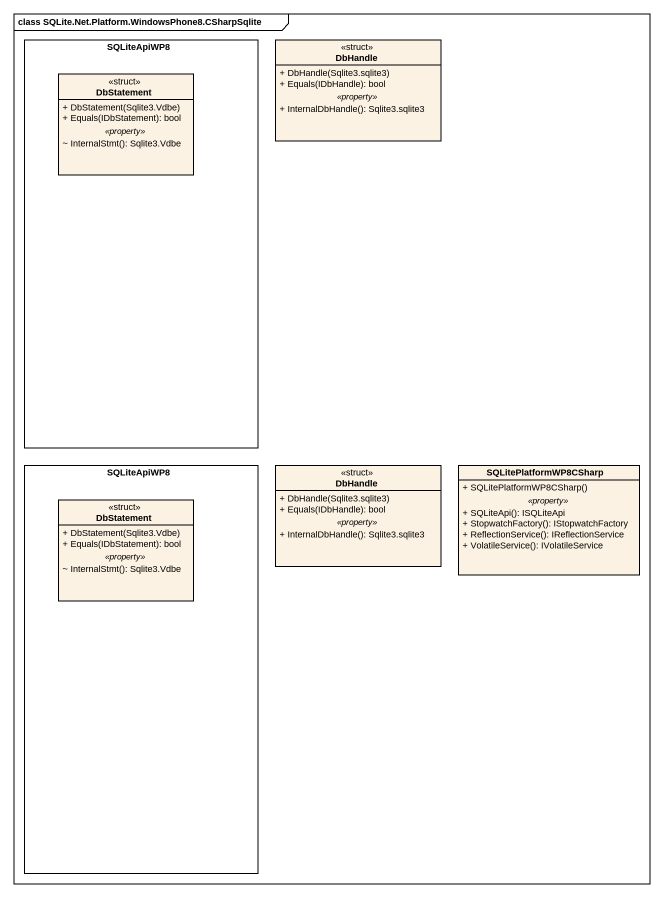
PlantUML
@startuml
mainframe class SQLite.Net.Platform.WindowsPhone8.CSharpSqlite
hide circle
hide empty members
skinparam classAttributeIconSize 0
rectangle SQLiteApiWP8 {
  class DbStatement <<struct>> {
    + DbStatement(Sqlite3.Vdbe)
    + Equals(IDbStatement): bool
    .. <<property>> ..
    ~ InternalStmt(): Sqlite3.Vdbe
  }
}
class DbHandle <<struct>> {
  + DbHandle(Sqlite3.sqlite3)
  + Equals(IDbHandle): bool
  .. <<property>> ..
  + InternalDbHandle(): Sqlite3.sqlite3
}
rectangle "SQLiteApiWP8" as SQLiteApiWP8_2 {
  class "DbStatement" as DbStatement_2 <<struct>> {
    + DbStatement(Sqlite3.Vdbe)
    + Equals(IDbStatement): bool
    .. <<property>> ..
    ~ InternalStmt(): Sqlite3.Vdbe
  }
}
class "DbHandle" as DbHandle_2 <<struct>> {
  + DbHandle(Sqlite3.sqlite3)
  + Equals(IDbHandle): bool
  .. <<property>> ..
  + InternalDbHandle(): Sqlite3.sqlite3
}
class SQLitePlatformWP8CSharp {
  + SQLitePlatformWP8CSharp()
  .. <<property>> ..
  + SQLiteApi(): ISQLiteApi
  + StopwatchFactory(): IStopwatchFactory
  + ReflectionService(): IReflectionService
  + VolatileService(): IVolatileService
}
@enduml
